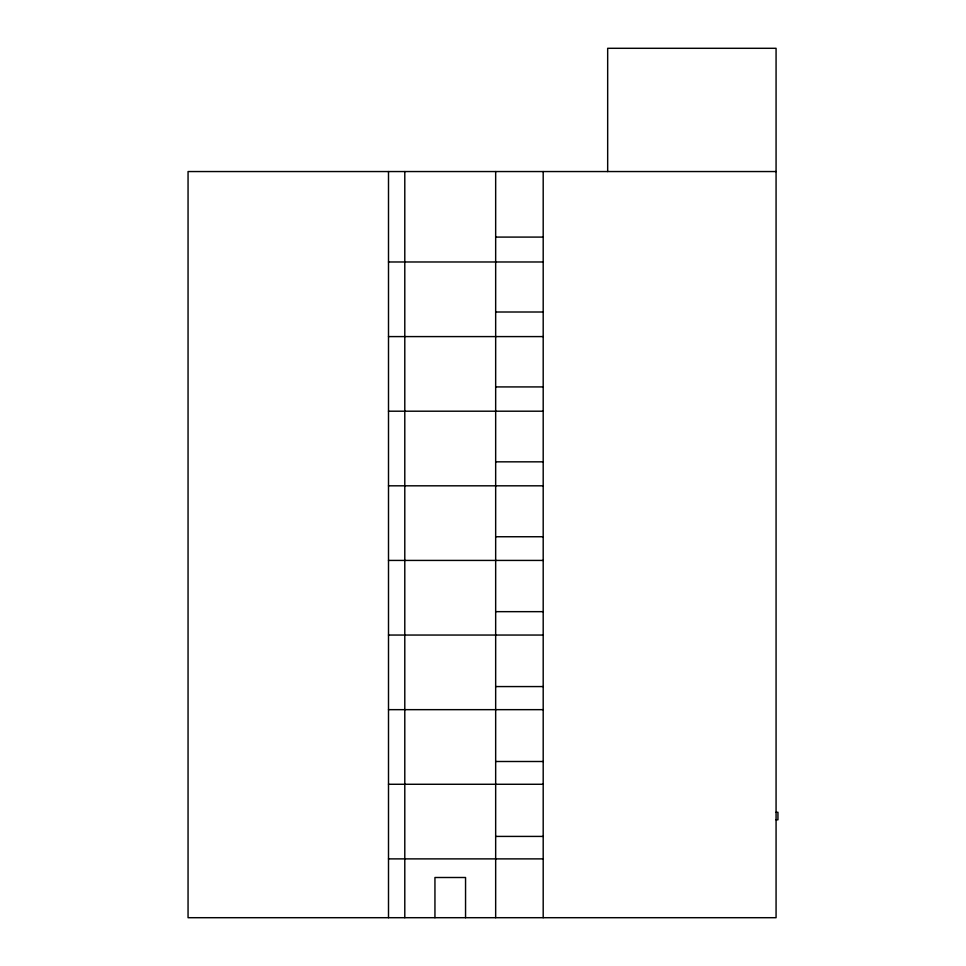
<?xml version="1.0" encoding="UTF-8"?>
<svg xmlns="http://www.w3.org/2000/svg" width="966" height="966" viewBox="0 0 966 966"><rect width="100%" height="100%" fill="white"/><g stroke="black" fill="none" stroke-linecap="round" stroke-linejoin="round"><path stroke-width="1.45" d="M776.072 171.55L188.056 171.55L188.056 917.7L776.072 917.7L776.072 48.3L607.674 48.3L607.674 171.55M495.667 237.093L543.194 237.093M388.501 261.979L543.194 261.979M495.667 312.006L543.194 312.006M388.501 336.591L543.194 336.591M495.667 386.919L543.194 386.919M388.501 411.202L543.194 411.202M495.667 461.833L543.194 461.833M388.501 485.813L543.194 485.813M495.667 536.746L543.194 536.746M388.501 560.425L543.194 560.425M495.667 611.659L543.194 611.659M388.501 635.048L543.194 635.048M495.667 686.572L543.194 686.572M388.501 709.66L543.194 709.66M495.667 761.498L543.194 761.498M388.501 784.271L543.194 784.271M776.072 812.273L777.944 812.273L777.944 819.82L776.072 819.82M495.667 836.411L543.194 836.411M388.501 858.883L543.194 858.883M543.194 171.55L543.194 917.7M495.667 171.55L495.667 917.7M465.552 917.7L465.552 877.502L434.942 877.502L434.942 917.7M404.79 171.55L404.79 917.7M388.501 171.55L388.501 917.7"/></g></svg>
